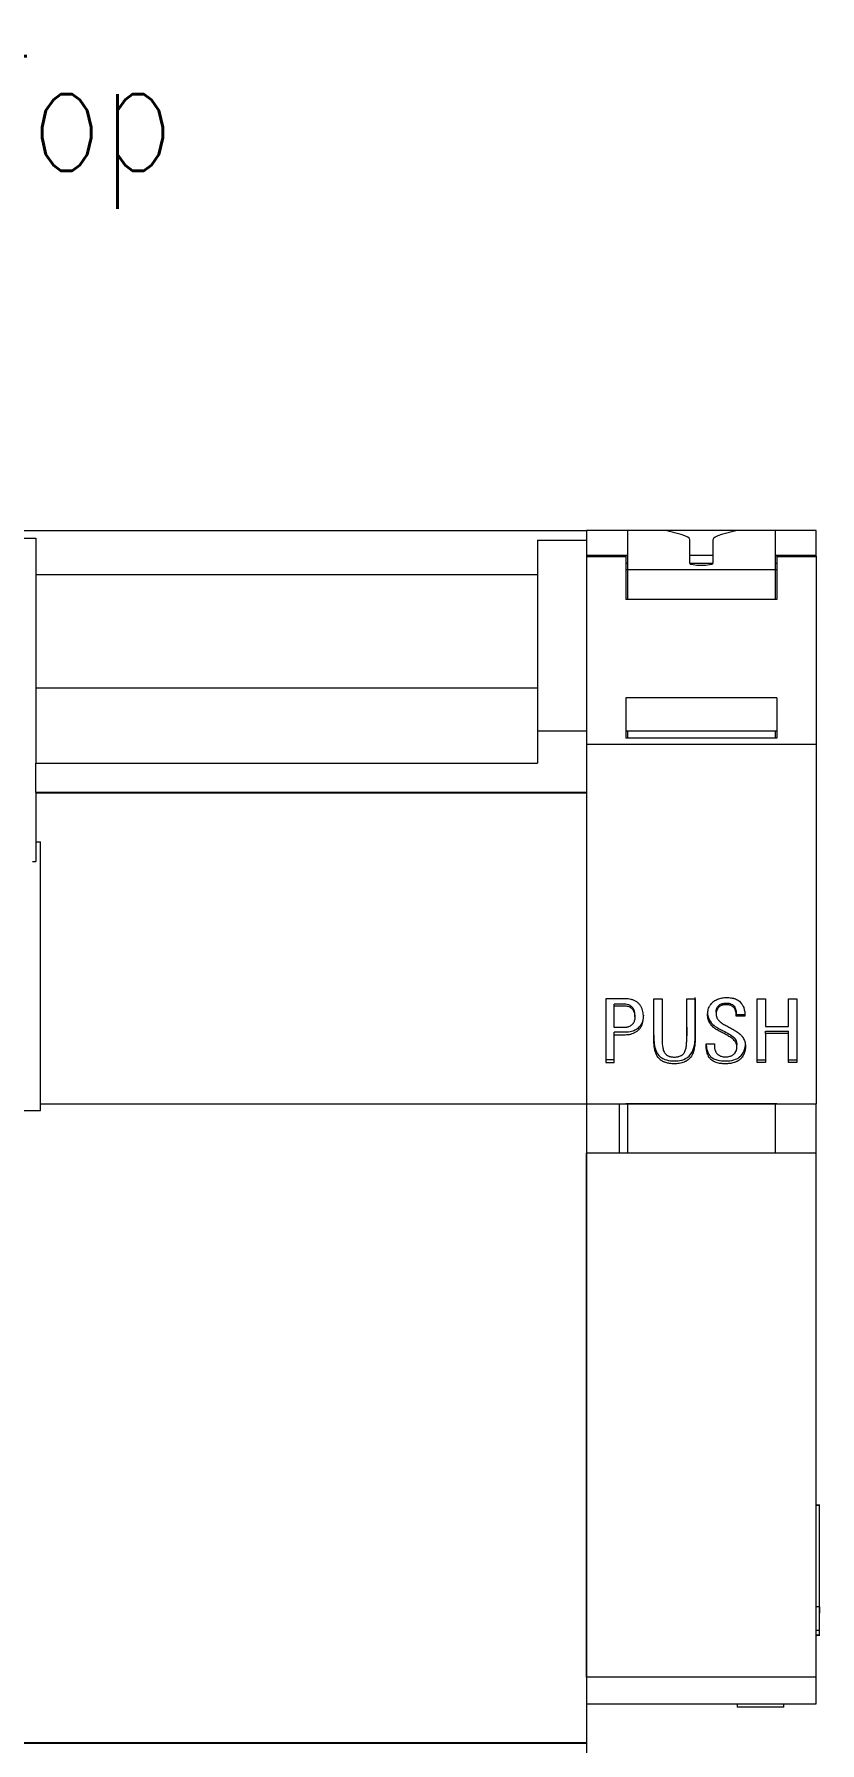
# Model space of a CAD drawing. Header units: millimetres. Extents: x 0 to 594, y 0 to 420.
# Drawn here: x 288.6 to 312.5, y 132.1 to 184.3 of the extents above; entities that cross this region are included whole.
import ezdxf

# ---------------------------------------------------------------- set-up
doc = ezdxf.new("R2010")
doc.units = ezdxf.units.MM
doc.layers.add('1', color=7, linetype='Continuous')
doc.layers.add('106', color=7, linetype='Continuous')
doc.styles.add('latin_extended', font='simplex.shx')

msp = doc.modelspace()

# ---------------------------------------------------------------- linework, layer by layer
at = {"layer": '1', "color": 7, "linetype": 'Continuous', "lineweight": 13}
for p, q in [((255.418, 169.141), (305.418, 169.141)), ((305.418, 169.141), (305.418, 168.841)), ((306.668, 169.141), (305.418, 169.141)), ((306.668, 169.141), (306.668, 167.938)), ((307.868, 169.141), (306.668, 169.141)), ((309.968, 169.141), (307.868, 169.141)), ((307.868, 169.132), (307.868, 169.141)), ((308.3, 169.014), (307.868, 169.132)), ((309.968, 169.132), (309.535, 169.014)), ((311.168, 169.141), (309.968, 169.141)), ((309.968, 169.141), (309.968, 169.132)), ((312.418, 169.141), (311.167, 169.141)), ((311.168, 169.141), (311.168, 167.938)), ((312.418, 168.373), (312.418, 169.141)), ((273.418, 168.903), (288.618, 168.903)), ((288.618, 168.903), (288.618, 167.791)), ((303.918, 168.841), (303.918, 163.027)), ((303.918, 168.841), (305.418, 168.841)), ((305.418, 168.841), (305.418, 163.027)), ((308.568, 168.136), (308.568, 168.855)), ((309.268, 168.855), (309.268, 168.136)), ((306.668, 168.373), (305.418, 168.373)), ((306.618, 168.37), (305.418, 168.37)), ((306.618, 168.358), (306.618, 168.37)), ((306.618, 168.358), (306.618, 167.037)), ((306.618, 168.141), (306.668, 168.141)), ((306.618, 167.949), (306.668, 167.949)), ((306.668, 167.938), (306.668, 167.037)), ((311.168, 167.938), (306.668, 167.938)), ((309.268, 168.373), (308.568, 168.373)), ((308.568, 168.141), (309.268, 168.141)), ((312.418, 168.373), (311.167, 168.373)), ((311.167, 168.141), (311.217, 168.141)), ((311.167, 167.949), (311.217, 167.949)), ((311.168, 167.938), (311.168, 167.037)), ((311.218, 168.358), (311.218, 168.37)), ((312.418, 168.37), (311.218, 168.37)), ((311.218, 168.358), (311.218, 167.037)), ((312.418, 168.37), (312.418, 168.373)), ((312.418, 168.358), (312.418, 168.37)), ((312.418, 168.358), (312.418, 162.618)), ((288.618, 167.791), (288.618, 164.341)), ((288.618, 167.791), (303.917, 167.791)), ((311.218, 167.037), (306.618, 167.037)), ((288.618, 164.341), (288.618, 162.041)), ((288.618, 164.341), (303.917, 164.341)), ((311.218, 164.027), (306.618, 164.027)), ((306.618, 164.027), (306.618, 162.802)), ((311.218, 164.027), (311.218, 162.802)), ((303.918, 163.027), (305.418, 163.027)), ((303.918, 163.027), (303.918, 162.041)), ((305.418, 163.027), (305.418, 162.611)), ((311.218, 163.015), (306.618, 163.015)), ((311.218, 162.802), (306.618, 162.802)), ((306.668, 163.015), (306.668, 162.802)), ((311.168, 163.015), (311.168, 162.802)), ((305.418, 162.618), (305.418, 151.641)), ((305.418, 162.618), (312.418, 162.618)), ((312.418, 162.618), (312.418, 151.641)), ((288.618, 161.141), (288.618, 162.041)), ((288.618, 162.041), (303.918, 162.041)), ((288.618, 161.141), (288.618, 159.641)), ((288.618, 159.641), (288.618, 159.041)), ((288.618, 159.641), (288.764, 159.641)), ((288.618, 159.641), (288.764, 159.641)), ((288.764, 151.641), (288.764, 159.641)), ((288.518, 159.041), (288.618, 159.041)), ((306.001, 154.846), (306.001, 152.901)), ((306.255, 154.629), (306.255, 154.679)), ((306.255, 153.967), (306.255, 154.629)), ((306.889, 154.297), (306.889, 154.356)), ((307.467, 154.846), (307.721, 154.846)), ((308.471, 154.846), (308.725, 154.846)), ((308.471, 154.293), (308.471, 154.352)), ((309.366, 154.446), (309.366, 154.389)), ((309.981, 154.371), (310.247, 154.371)), ((309.982, 154.337), (309.982, 154.395)), ((310.247, 154.312), (310.247, 154.371)), ((310.617, 152.901), (310.617, 154.846)), ((310.617, 154.846), (310.872, 154.846)), ((310.872, 154.846), (310.872, 153.999)), ((311.577, 153.999), (311.577, 154.846)), ((311.577, 154.846), (311.832, 154.846)), ((311.832, 154.846), (311.832, 152.901)), ((306.255, 153.752), (306.255, 153.824)), ((307.467, 153.982), (307.467, 154.049)), ((310.247, 154.312), (309.981, 154.312)), ((310.872, 153.999), (311.577, 153.999)), ((310.872, 153.784), (310.872, 153.856)), ((310.872, 153.856), (311.577, 153.856)), ((311.577, 153.784), (311.577, 153.856)), ((306.255, 152.901), (306.255, 153.752)), ((308.472, 153.644), (308.472, 153.718)), ((309.06, 153.475), (309.315, 153.475)), ((309.313, 153.475), (309.313, 153.435)), ((310.001, 153.366), (310.001, 153.446)), ((310.872, 153.784), (310.872, 152.901)), ((311.577, 153.784), (310.872, 153.784)), ((311.577, 152.901), (311.577, 153.784)), ((306.255, 152.987), (306.001, 152.987)), ((306.001, 152.901), (306.255, 152.901)), ((310.617, 152.987), (310.872, 152.987)), ((310.872, 152.901), (310.617, 152.901)), ((311.577, 152.987), (311.832, 152.987)), ((311.832, 152.901), (311.577, 152.901)), ((273.272, 151.441), (288.764, 151.441)), ((288.764, 151.441), (288.764, 151.641)), ((288.764, 151.641), (305.418, 151.641)), ((288.764, 151.641), (305.418, 151.641)), ((305.418, 151.641), (305.418, 132.141)), ((305.418, 151.641), (306.618, 151.641)), ((305.418, 151.641), (312.418, 151.641)), ((306.418, 150.141), (306.418, 151.641)), ((306.618, 151.641), (306.618, 151.641)), ((308.293, 151.641), (306.618, 151.641)), ((306.668, 151.641), (306.668, 150.141)), ((308.293, 151.641), (308.293, 151.641)), ((309.543, 151.641), (308.293, 151.641)), ((311.218, 151.641), (309.543, 151.641)), ((309.543, 151.641), (309.543, 151.641)), ((311.168, 151.641), (311.168, 150.141)), ((311.218, 151.641), (311.218, 151.641)), ((311.218, 151.641), (312.418, 151.641)), ((312.418, 150.141), (312.418, 151.641)), ((305.418, 134.141), (305.418, 150.141)), ((312.418, 150.141), (305.418, 150.141)), ((312.418, 134.141), (312.418, 150.141)), ((312.53, 139.389), (312.418, 139.389)), ((312.53, 139.384), (312.418, 139.384)), ((312.518, 136.289), (312.418, 136.289)), ((312.518, 135.569), (312.518, 136.289)), ((312.518, 135.569), (312.418, 135.569)), ((312.418, 135.441), (312.53, 135.441)), ((312.418, 135.429), (312.53, 135.429)), ((312.518, 135.529), (312.518, 135.569)), ((312.418, 134.141), (305.418, 134.141)), ((312.418, 133.333), (312.418, 134.141)), ((305.418, 133.333), (312.418, 133.333)), ((310.005, 133.333), (310.005, 133.308)), ((310.006, 133.333), (310.006, 133.282)), ((310.009, 133.333), (310.009, 133.225)), ((310.009, 133.333), (310.009, 133.238)), ((311.428, 133.225), (311.428, 133.333)), ((311.428, 133.238), (311.428, 133.333)), ((311.43, 133.282), (311.43, 133.333)), ((305.418, 132.141), (305.418, 95.851))]:
    msp.add_line(p, q, dxfattribs=at)
at = {"layer": '1', "color": 7, "linetype": 'Continuous', "lineweight": 25}
for p, q in [((305.418, 168.358), (306.618, 168.358)), ((311.218, 168.358), (312.418, 168.358)), ((288.618, 161.141), (305.418, 161.141)), ((285.448, 132.141), (305.418, 132.141))]:
    msp.add_line(p, q, dxfattribs=at)
at = {"layer": '1', "color": 7, "linetype": 'Continuous', "lineweight": 13}
for centre, major_axis, start_param, end_param in [((306.568, 168.855), (2, 0), 0, 0.523599), ((311.268, 168.855), (2, 0), 2.617994, 3.141593), ((308.918, 168.136), (0.35, 0), 3.141593, 6.283185)]:
    msp.add_ellipse(centre, major_axis=major_axis, ratio=0.158384, start_param=start_param, end_param=end_param, dxfattribs=at)
for points, knots in [([(307.465, 153.742), (307.465, 153.67), (307.469, 153.526), (307.504, 153.311), (307.592, 153.127), (307.76, 152.999), (307.969, 152.949), (308.206, 152.947), (308.421, 152.997), (308.607, 153.139), (308.69, 153.33), (308.729, 153.575), (308.724, 153.859), (308.726, 154.218), (308.725, 154.568), (308.725, 154.794), (308.725, 154.89)], [0, 0, 0, 0, 0.062683, 0.126124, 0.188704, 0.233856, 0.299926, 0.362934, 0.43051, 0.478581, 0.555525, 0.603342, 0.695209, 0.802409, 0.916755, 1, 1, 1, 1]), ([(309.315, 153.475), (309.313, 153.453), (309.313, 153.431), (309.314, 153.398), (309.315, 153.387), (309.317, 153.365), (309.318, 153.354), (309.321, 153.332), (309.323, 153.321), (309.328, 153.299), (309.331, 153.289), (309.341, 153.257), (309.35, 153.237), (309.367, 153.208), (309.373, 153.198), (309.387, 153.181), (309.394, 153.172), (309.41, 153.157), (309.418, 153.149), (309.437, 153.135), (309.446, 153.129), (309.466, 153.118), (309.476, 153.112), (309.497, 153.103), (309.507, 153.099), (309.54, 153.088), (309.562, 153.083), (309.596, 153.079), (309.608, 153.078), (309.63, 153.076), (309.642, 153.076), (309.676, 153.077), (309.699, 153.078), (309.744, 153.083), (309.767, 153.087), (309.8, 153.096), (309.811, 153.099), (309.833, 153.107), (309.843, 153.112), (309.863, 153.123), (309.873, 153.129), (309.891, 153.142), (309.909, 153.156), (309.925, 153.172), (309.94, 153.188), (309.947, 153.197), (309.966, 153.225), (309.976, 153.245), (309.988, 153.276), (309.991, 153.287), (309.996, 153.308), (310, 153.33), (310.001, 153.352), (310.001, 153.374), (310.001, 153.386), (309.997, 153.419), (309.993, 153.44), (309.983, 153.472), (309.979, 153.483), (309.97, 153.503), (309.96, 153.523), (309.948, 153.542), (309.935, 153.56), (309.928, 153.569), (309.906, 153.595), (309.89, 153.61), (309.855, 153.638), (309.837, 153.652), (309.799, 153.676), (309.779, 153.688), (309.741, 153.712), (309.721, 153.723), (309.662, 153.757), (309.622, 153.779), (309.542, 153.822), (309.501, 153.842), (309.421, 153.885), (309.381, 153.908), (309.335, 153.94), (309.326, 153.947), (309.308, 153.961), (309.299, 153.968), (309.273, 153.99), (309.256, 154.006), (309.225, 154.039), (309.211, 154.056), (309.191, 154.084), (309.185, 154.093), (309.172, 154.112), (309.167, 154.122), (309.151, 154.152), (309.142, 154.172), (309.127, 154.214), (309.121, 154.236), (309.112, 154.28), (309.109, 154.302), (309.107, 154.347), (309.107, 154.369), (309.109, 154.414), (309.111, 154.436), (309.118, 154.481), (309.123, 154.503), (309.135, 154.546), (309.142, 154.567), (309.156, 154.598), (309.161, 154.608), (309.171, 154.628), (309.177, 154.638), (309.195, 154.667), (309.209, 154.685), (309.231, 154.71), (309.239, 154.718), (309.255, 154.735), (309.263, 154.742), (309.289, 154.765), (309.308, 154.778), (309.346, 154.803), (309.366, 154.814), (309.398, 154.828), (309.408, 154.833), (309.43, 154.841), (309.441, 154.845), (309.473, 154.856), (309.495, 154.862), (309.54, 154.872), (309.562, 154.875), (309.608, 154.881), (309.631, 154.883), (309.7, 154.886), (309.746, 154.884), (309.814, 154.877), (309.836, 154.874), (309.87, 154.868), (309.881, 154.865), (309.904, 154.86), (309.915, 154.856), (309.948, 154.846), (309.969, 154.838), (310, 154.822), (310.01, 154.817), (310.03, 154.805), (310.039, 154.799), (310.068, 154.779), (310.085, 154.764), (310.118, 154.733), (310.133, 154.716), (310.153, 154.688), (310.16, 154.679), (310.172, 154.66), (310.178, 154.65), (310.193, 154.62), (310.201, 154.599), (310.212, 154.567), (310.215, 154.556), (310.221, 154.534), (310.224, 154.523), (310.232, 154.49), (310.236, 154.468), (310.246, 154.402), (310.248, 154.357), (310.247, 154.312)], [0, 0, 0, 0, 0.015625, 0.015625, 0.023438, 0.023438, 0.03125, 0.03125, 0.039062, 0.039062, 0.046875, 0.046875, 0.0625, 0.0625, 0.070313, 0.070313, 0.078125, 0.078125, 0.085938, 0.085938, 0.09375, 0.09375, 0.101563, 0.101563, 0.109375, 0.109375, 0.125, 0.125, 0.132813, 0.132813, 0.140625, 0.140625, 0.15625, 0.15625, 0.171875, 0.171875, 0.179688, 0.179688, 0.1875, 0.1875, 0.195313, 0.195313, 0.203125, 0.210938, 0.210938, 0.21875, 0.21875, 0.234375, 0.234375, 0.242188, 0.242188, 0.25, 0.257813, 0.257813, 0.265625, 0.265625, 0.28125, 0.28125, 0.289063, 0.289063, 0.296875, 0.304688, 0.304688, 0.3125, 0.3125, 0.328125, 0.328125, 0.34375, 0.34375, 0.359375, 0.359375, 0.375, 0.375, 0.40625, 0.40625, 0.4375, 0.4375, 0.46875, 0.46875, 0.476563, 0.476563, 0.484375, 0.484375, 0.5, 0.5, 0.515625, 0.515625, 0.523438, 0.523438, 0.53125, 0.53125, 0.546875, 0.546875, 0.5625, 0.5625, 0.578125, 0.578125, 0.59375, 0.59375, 0.609375, 0.609375, 0.625, 0.625, 0.640625, 0.640625, 0.648438, 0.648438, 0.65625, 0.65625, 0.671875, 0.671875, 0.679688, 0.679688, 0.6875, 0.6875, 0.703125, 0.703125, 0.71875, 0.71875, 0.726563, 0.726563, 0.734375, 0.734375, 0.75, 0.75, 0.765625, 0.765625, 0.78125, 0.78125, 0.8125, 0.8125, 0.828125, 0.828125, 0.835938, 0.835938, 0.84375, 0.84375, 0.859375, 0.859375, 0.867188, 0.867188, 0.875, 0.875, 0.890625, 0.890625, 0.90625, 0.90625, 0.914063, 0.914063, 0.921875, 0.921875, 0.9375, 0.9375, 0.945313, 0.945313, 0.953125, 0.953125, 0.96875, 0.96875, 1, 1, 1, 1]), ([(306.255, 153.752), (306.312, 153.752), (306.368, 153.751), (306.453, 153.752), (306.481, 153.752), (306.538, 153.751), (306.566, 153.751), (306.623, 153.752), (306.651, 153.753), (306.693, 153.758), (306.707, 153.76), (306.735, 153.765), (306.749, 153.768), (306.791, 153.778), (306.818, 153.787), (306.857, 153.803), (306.87, 153.808), (306.895, 153.821), (306.908, 153.828), (306.944, 153.85), (306.967, 153.867), (306.998, 153.894), (307.008, 153.904), (307.028, 153.924), (307.037, 153.935), (307.063, 153.968), (307.078, 153.991), (307.097, 154.028), (307.103, 154.041), (307.113, 154.067), (307.118, 154.08), (307.13, 154.12), (307.136, 154.146), (307.144, 154.201), (307.147, 154.228), (307.149, 154.284), (307.149, 154.312), (307.146, 154.367), (307.143, 154.394), (307.135, 154.448), (307.129, 154.475), (307.118, 154.515), (307.113, 154.529), (307.104, 154.555), (307.098, 154.568), (307.081, 154.606), (307.067, 154.63), (307.043, 154.665), (307.034, 154.676), (307.015, 154.697), (306.995, 154.717), (306.974, 154.735), (306.951, 154.752), (306.939, 154.76), (306.903, 154.782), (306.877, 154.794), (306.837, 154.809), (306.824, 154.814), (306.796, 154.822), (306.782, 154.826), (306.741, 154.835), (306.713, 154.839), (306.628, 154.848), (306.571, 154.847), (306.485, 154.847), (306.457, 154.846), (306.4, 154.846), (306.371, 154.846), (306.286, 154.846), (306.229, 154.846), (306.115, 154.847), (306.058, 154.846), (306.001, 154.846)], [0, 0, 0, 0, 0.0625, 0.0625, 0.09375, 0.09375, 0.125, 0.125, 0.15625, 0.15625, 0.171875, 0.171875, 0.1875, 0.1875, 0.21875, 0.21875, 0.234375, 0.234375, 0.25, 0.25, 0.28125, 0.28125, 0.296875, 0.296875, 0.3125, 0.3125, 0.34375, 0.34375, 0.359375, 0.359375, 0.375, 0.375, 0.40625, 0.40625, 0.4375, 0.4375, 0.46875, 0.46875, 0.5, 0.5, 0.53125, 0.53125, 0.546875, 0.546875, 0.5625, 0.5625, 0.59375, 0.59375, 0.609375, 0.609375, 0.625, 0.640625, 0.640625, 0.65625, 0.65625, 0.6875, 0.6875, 0.703125, 0.703125, 0.71875, 0.71875, 0.75, 0.75, 0.8125, 0.8125, 0.84375, 0.84375, 0.875, 0.875, 0.9375, 0.9375, 1, 1, 1, 1]), ([(306.889, 154.357), (306.889, 154.379), (306.885, 154.436), (306.861, 154.527), (306.796, 154.613), (306.681, 154.685), (306.524, 154.677), (306.378, 154.679), (306.289, 154.679), (306.255, 154.679)], [0, 0, 0, 0, 0.082476, 0.21306, 0.344827, 0.471094, 0.686022, 0.878828, 1, 1, 1, 1]), ([(306.255, 154.629), (306.29, 154.629), (306.325, 154.629), (306.395, 154.629), (306.43, 154.629), (306.483, 154.629), (306.5, 154.629), (306.536, 154.629), (306.553, 154.63), (306.588, 154.63), (306.606, 154.63), (306.641, 154.627), (306.658, 154.625), (306.684, 154.619), (306.692, 154.616), (306.709, 154.61), (306.725, 154.603), (306.74, 154.595), (306.755, 154.585), (306.762, 154.58), (306.783, 154.564), (306.796, 154.552), (306.813, 154.533), (306.819, 154.526), (306.83, 154.512), (306.834, 154.505), (306.848, 154.483), (306.856, 154.468), (306.865, 154.444), (306.868, 154.435), (306.873, 154.419), (306.876, 154.41), (306.881, 154.385), (306.884, 154.369), (306.888, 154.335), (306.889, 154.317), (306.889, 154.283), (306.888, 154.266), (306.885, 154.232), (306.882, 154.215), (306.874, 154.182), (306.869, 154.165), (306.857, 154.133), (306.849, 154.118), (306.835, 154.096), (306.83, 154.089), (306.819, 154.075), (306.813, 154.069), (306.795, 154.05), (306.782, 154.039), (306.753, 154.019), (306.738, 154.01), (306.706, 153.995), (306.689, 153.989), (306.664, 153.982), (306.655, 153.98), (306.638, 153.976), (306.629, 153.975), (306.603, 153.971), (306.586, 153.969), (306.534, 153.966), (306.499, 153.967), (306.429, 153.967), (306.394, 153.967), (306.325, 153.967), (306.29, 153.967), (306.255, 153.967)], [0, 0, 0, 0, 0.0625, 0.0625, 0.125, 0.125, 0.15625, 0.15625, 0.1875, 0.1875, 0.21875, 0.21875, 0.25, 0.25, 0.265625, 0.265625, 0.28125, 0.296875, 0.296875, 0.3125, 0.3125, 0.34375, 0.34375, 0.359375, 0.359375, 0.375, 0.375, 0.40625, 0.40625, 0.421875, 0.421875, 0.4375, 0.4375, 0.46875, 0.46875, 0.5, 0.5, 0.53125, 0.53125, 0.5625, 0.5625, 0.59375, 0.59375, 0.625, 0.625, 0.640625, 0.640625, 0.65625, 0.65625, 0.6875, 0.6875, 0.71875, 0.71875, 0.75, 0.75, 0.765625, 0.765625, 0.78125, 0.78125, 0.8125, 0.8125, 0.875, 0.875, 0.9375, 0.9375, 1, 1, 1, 1]), ([(307.149, 154.351), (307.149, 154.349), (307.148, 154.283), (307.135, 154.166), (307.061, 154.019), (306.953, 153.919), (306.816, 153.851), (306.691, 153.827), (306.578, 153.823), (306.5, 153.824), (306.388, 153.824), (306.311, 153.824), (306.255, 153.824)], [0, 0, 0, 0, 0.005531, 0.170832, 0.297501, 0.418143, 0.533521, 0.671027, 0.726557, 0.81092, 0.863278, 1, 1, 1, 1]), ([(308.725, 154.846), (308.725, 154.748), (308.725, 154.551), (308.725, 154.355), (308.725, 154.208), (308.725, 154.159), (308.725, 154.061), (308.725, 153.963), (308.725, 153.865), (308.725, 153.792), (308.725, 153.767), (308.726, 153.719), (308.726, 153.694), (308.726, 153.621), (308.726, 153.572), (308.721, 153.475), (308.717, 153.426), (308.701, 153.329), (308.691, 153.281), (308.668, 153.211), (308.66, 153.189), (308.639, 153.143), (308.628, 153.121), (308.602, 153.08), (308.588, 153.06), (308.563, 153.031), (308.555, 153.022), (308.537, 153.005), (308.528, 152.997), (308.499, 152.973), (308.478, 152.959), (308.446, 152.94), (308.435, 152.934), (308.412, 152.923), (308.401, 152.918), (308.342, 152.894), (308.293, 152.882), (308.218, 152.871), (308.193, 152.868), (308.142, 152.864), (308.092, 152.862), (308.042, 152.864), (307.992, 152.868), (307.967, 152.871), (307.929, 152.877), (307.917, 152.879), (307.892, 152.884), (307.879, 152.887), (307.843, 152.896), (307.819, 152.904), (307.784, 152.917), (307.772, 152.922), (307.749, 152.933), (307.738, 152.939), (307.706, 152.958), (307.685, 152.972), (307.656, 152.996), (307.647, 153.005), (307.629, 153.022), (307.621, 153.031), (307.597, 153.06), (307.583, 153.08), (307.558, 153.122), (307.547, 153.145), (307.528, 153.19), (307.519, 153.213), (307.505, 153.259), (307.499, 153.283), (307.489, 153.331), (307.485, 153.355), (307.475, 153.428), (307.471, 153.476), (307.466, 153.573), (307.465, 153.622), (307.465, 153.72), (307.466, 153.768), (307.467, 153.866), (307.467, 153.915), (307.467, 154.061), (307.467, 154.159), (307.466, 154.355), (307.467, 154.453), (307.467, 154.65), (307.467, 154.748), (307.467, 154.846)], [0, 0, 0, 0, 0.0625, 0.125, 0.125, 0.15625, 0.15625, 0.1875, 0.21875, 0.21875, 0.234375, 0.234375, 0.25, 0.25, 0.28125, 0.28125, 0.3125, 0.3125, 0.34375, 0.34375, 0.359375, 0.359375, 0.375, 0.375, 0.390625, 0.390625, 0.398437, 0.398437, 0.40625, 0.40625, 0.421875, 0.421875, 0.429687, 0.429687, 0.4375, 0.4375, 0.46875, 0.46875, 0.484375, 0.484375, 0.5, 0.515625, 0.515625, 0.53125, 0.53125, 0.539062, 0.539062, 0.546875, 0.546875, 0.5625, 0.5625, 0.570312, 0.570312, 0.578125, 0.578125, 0.59375, 0.59375, 0.601562, 0.601562, 0.609375, 0.609375, 0.625, 0.625, 0.640625, 0.640625, 0.65625, 0.65625, 0.671875, 0.671875, 0.6875, 0.6875, 0.71875, 0.71875, 0.75, 0.75, 0.78125, 0.78125, 0.8125, 0.8125, 0.875, 0.875, 0.9375, 0.9375, 1, 1, 1, 1]), ([(307.721, 154.846), (307.721, 154.679), (307.721, 154.512), (307.721, 154.179), (307.721, 154.013), (307.721, 153.806), (307.721, 153.764), (307.721, 153.702), (307.721, 153.681), (307.721, 153.64), (307.721, 153.619), (307.722, 153.516), (307.725, 153.433), (307.746, 153.332), (307.751, 153.312), (307.763, 153.272), (307.77, 153.252), (307.783, 153.224), (307.788, 153.215), (307.799, 153.197), (307.804, 153.188), (307.817, 153.172), (307.824, 153.164), (307.839, 153.149), (307.847, 153.142), (307.872, 153.122), (307.89, 153.111), (307.919, 153.097), (307.929, 153.094), (307.949, 153.087), (307.97, 153.081), (307.991, 153.077), (308.012, 153.074), (308.023, 153.073), (308.055, 153.069), (308.097, 153.067), (308.14, 153.069), (308.171, 153.073), (308.182, 153.075), (308.203, 153.079), (308.213, 153.081), (308.244, 153.09), (308.265, 153.097), (308.294, 153.11), (308.303, 153.115), (308.322, 153.125), (308.339, 153.137), (308.356, 153.151), (308.367, 153.162), (308.37, 153.166), (308.377, 153.174), (308.381, 153.178), (308.39, 153.191), (308.395, 153.2), (308.405, 153.218), (308.41, 153.227), (308.423, 153.256), (308.43, 153.275), (308.442, 153.315), (308.447, 153.335), (308.459, 153.395), (308.464, 153.436), (308.47, 153.519), (308.472, 153.601), (308.472, 153.684), (308.471, 153.767), (308.47, 153.808), (308.47, 153.932), (308.47, 154.015), (308.471, 154.181), (308.471, 154.264), (308.471, 154.43), (308.471, 154.513), (308.471, 154.68), (308.471, 154.763), (308.471, 154.846)], [0, 0, 0, 0, 0.125, 0.125, 0.25, 0.25, 0.28125, 0.28125, 0.296875, 0.296875, 0.3125, 0.3125, 0.375, 0.375, 0.390625, 0.390625, 0.40625, 0.40625, 0.414063, 0.414063, 0.421875, 0.421875, 0.429688, 0.429688, 0.4375, 0.4375, 0.453125, 0.453125, 0.460938, 0.460938, 0.46875, 0.476563, 0.476563, 0.484375, 0.484375, 0.5, 0.515625, 0.515625, 0.523438, 0.523438, 0.53125, 0.53125, 0.546875, 0.546875, 0.554688, 0.554688, 0.5625, 0.570313, 0.570313, 0.574219, 0.574219, 0.578125, 0.578125, 0.585938, 0.585938, 0.59375, 0.59375, 0.609375, 0.609375, 0.625, 0.625, 0.65625, 0.65625, 0.6875, 0.71875, 0.71875, 0.75, 0.75, 0.8125, 0.8125, 0.875, 0.875, 0.9375, 0.9375, 1, 1, 1, 1]), ([(309.981, 154.312), (309.982, 154.335), (309.982, 154.357), (309.978, 154.402), (309.974, 154.424), (309.964, 154.468), (309.959, 154.49), (309.946, 154.522), (309.942, 154.532), (309.934, 154.547), (309.931, 154.552), (309.925, 154.561), (309.921, 154.566), (309.911, 154.579), (309.903, 154.588), (309.887, 154.603), (309.877, 154.61), (309.859, 154.623), (309.849, 154.629), (309.828, 154.639), (309.817, 154.644), (309.796, 154.652), (309.785, 154.655), (309.762, 154.66), (309.751, 154.662), (309.717, 154.667), (309.694, 154.667), (309.648, 154.667), (309.625, 154.665), (309.591, 154.66), (309.58, 154.658), (309.557, 154.652), (309.546, 154.648), (309.525, 154.64), (309.514, 154.636), (309.494, 154.625), (309.484, 154.619), (309.465, 154.606), (309.457, 154.599), (309.44, 154.583), (309.433, 154.575), (309.411, 154.548), (309.4, 154.528), (309.386, 154.497), (309.382, 154.486), (309.376, 154.465), (309.373, 154.454), (309.369, 154.432), (309.367, 154.421), (309.366, 154.398), (309.365, 154.387), (309.367, 154.353), (309.371, 154.331), (309.383, 154.288), (309.392, 154.267), (309.409, 154.237), (309.415, 154.228), (309.428, 154.209), (309.435, 154.2), (309.458, 154.175), (309.474, 154.159), (309.509, 154.13), (309.527, 154.117), (309.584, 154.078), (309.624, 154.056), (309.704, 154.012), (309.744, 153.991), (309.824, 153.947), (309.864, 153.924), (309.923, 153.89), (309.943, 153.878), (309.981, 153.854), (310.001, 153.842), (310.057, 153.803), (310.092, 153.775), (310.132, 153.735), (310.139, 153.726), (310.154, 153.709), (310.161, 153.7), (310.181, 153.673), (310.193, 153.654), (310.213, 153.614), (310.222, 153.594), (310.237, 153.552), (310.244, 153.531), (310.259, 153.466), (310.263, 153.422), (310.262, 153.332), (310.257, 153.289), (310.24, 153.225), (310.233, 153.204), (310.217, 153.162), (310.207, 153.142), (310.186, 153.103), (310.174, 153.084), (310.154, 153.058), (310.147, 153.049), (310.133, 153.032), (310.125, 153.023), (310.101, 152.999), (310.084, 152.985), (310.048, 152.959), (310.028, 152.947), (309.998, 152.932), (309.988, 152.927), (309.967, 152.918), (309.956, 152.914), (309.924, 152.902), (309.902, 152.895), (309.858, 152.884), (309.836, 152.88), (309.79, 152.873), (309.768, 152.87), (309.722, 152.866), (309.699, 152.865), (309.653, 152.864), (309.631, 152.864), (309.562, 152.865), (309.517, 152.869), (309.449, 152.881), (309.426, 152.886), (309.382, 152.898), (309.361, 152.906), (309.329, 152.919), (309.318, 152.923), (309.298, 152.934), (309.288, 152.939), (309.259, 152.956), (309.24, 152.969), (309.214, 152.991), (309.206, 152.999), (309.19, 153.015), (309.182, 153.023), (309.162, 153.05), (309.149, 153.068), (309.133, 153.098), (309.128, 153.108), (309.118, 153.128), (309.114, 153.138), (309.102, 153.169), (309.096, 153.19), (309.084, 153.233), (309.08, 153.254), (309.072, 153.298), (309.069, 153.32), (309.062, 153.386), (309.059, 153.431), (309.06, 153.475)], [0, 0, 0, 0, 0.015625, 0.015625, 0.03125, 0.03125, 0.046875, 0.046875, 0.054688, 0.054688, 0.058594, 0.058594, 0.0625, 0.0625, 0.070313, 0.070313, 0.078125, 0.078125, 0.085938, 0.085938, 0.09375, 0.09375, 0.101563, 0.101563, 0.109375, 0.109375, 0.125, 0.125, 0.140625, 0.140625, 0.148438, 0.148438, 0.15625, 0.15625, 0.164063, 0.164063, 0.171875, 0.171875, 0.179688, 0.179688, 0.1875, 0.1875, 0.203125, 0.203125, 0.210938, 0.210938, 0.21875, 0.21875, 0.226563, 0.226563, 0.234375, 0.234375, 0.25, 0.25, 0.265625, 0.265625, 0.273438, 0.273438, 0.28125, 0.28125, 0.296875, 0.296875, 0.3125, 0.3125, 0.34375, 0.34375, 0.375, 0.375, 0.40625, 0.40625, 0.421875, 0.421875, 0.4375, 0.4375, 0.46875, 0.46875, 0.476563, 0.476563, 0.484375, 0.484375, 0.5, 0.5, 0.515625, 0.515625, 0.53125, 0.53125, 0.5625, 0.5625, 0.59375, 0.59375, 0.609375, 0.609375, 0.625, 0.625, 0.640625, 0.640625, 0.648438, 0.648438, 0.65625, 0.65625, 0.671875, 0.671875, 0.6875, 0.6875, 0.695313, 0.695313, 0.703125, 0.703125, 0.71875, 0.71875, 0.734375, 0.734375, 0.75, 0.75, 0.765625, 0.765625, 0.78125, 0.78125, 0.8125, 0.8125, 0.828125, 0.828125, 0.84375, 0.84375, 0.851563, 0.851563, 0.859375, 0.859375, 0.875, 0.875, 0.882813, 0.882813, 0.890625, 0.890625, 0.90625, 0.90625, 0.914063, 0.914063, 0.921875, 0.921875, 0.9375, 0.9375, 0.953125, 0.953125, 0.96875, 0.96875, 1, 1, 1, 1]), ([(309.107, 154.41), (309.108, 154.359), (309.126, 154.235), (309.222, 154.097), (309.382, 153.968), (309.567, 153.883), (309.764, 153.773), (309.941, 153.663), (309.999, 153.527), (310.001, 153.451), (310.001, 153.443)], [0, 0, 0, 0, 0.110629, 0.27288, 0.350884, 0.550511, 0.698679, 0.835821, 0.983397, 1, 1, 1, 1]), ([(309.366, 154.441), (309.365, 154.47), (309.377, 154.551), (309.441, 154.652), (309.557, 154.708), (309.673, 154.72), (309.806, 154.709), (309.93, 154.635), (309.974, 154.501), (309.984, 154.417), (309.981, 154.371)], [0, 0, 0, 0, 0.091943, 0.246409, 0.342006, 0.465263, 0.584285, 0.7327, 0.862193, 1, 1, 1, 1]), ([(308.47, 153.981), (308.47, 153.933), (308.47, 153.845), (308.472, 153.758), (308.472, 153.719)], [0, 0, 0, 0, 0.551266, 1, 1, 1, 1]), ([(309.062, 153.474), (309.063, 153.458), (309.069, 153.391), (309.087, 153.285), (309.134, 153.171), (309.226, 153.047), (309.409, 152.962), (309.658, 152.944), (309.887, 152.965), (310.118, 153.069), (310.239, 153.257), (310.263, 153.406), (310.263, 153.461)], [0, 0, 0, 0, 0.028196, 0.116335, 0.182858, 0.237844, 0.373429, 0.497539, 0.645186, 0.745121, 0.905877, 1, 1, 1, 1]), ([(312.518, 136.287), (312.518, 136.242), (312.518, 136.159), (312.518, 136.094), (312.518, 136.1), (312.518, 136.138), (312.518, 136.329), (312.518, 136.59), (312.518, 136.8), (312.518, 137.002), (312.518, 137.276), (312.518, 137.709), (312.518, 138.251), (312.518, 138.749), (312.518, 139.13), (312.518, 139.327), (312.518, 139.38), (312.518, 139.384), (312.518, 139.384)], [0, 0, 0, 0, 0.054641, 0.126118, 0.172227, 0.220356, 0.248405, 0.27268, 0.324718, 0.429257, 0.509164, 0.596641, 0.657032, 0.744229, 0.808301, 0.900182, 0.98387, 1, 1, 1, 1]), ([(312.518, 135.441), (312.518, 135.441), (312.518, 135.46), (312.518, 135.509), (312.518, 135.569)], [0, 0, 0, 0, 0.3187, 1, 1, 1, 1]), ([(310.009, 133.239), (310.009, 133.239), (310.011, 133.239), (310.035, 133.238), (310.155, 133.238), (310.328, 133.238), (310.558, 133.238), (310.805, 133.238), (311.018, 133.238), (311.191, 133.238), (311.332, 133.238), (311.416, 133.239), (311.428, 133.239), (311.428, 133.239)], [0, 0, 0, 0, 0.012846, 0.075356, 0.16912, 0.262885, 0.387904, 0.575434, 0.700453, 0.762963, 0.887982, 0.950492, 1, 1, 1, 1])]:
    msp.add_open_spline(points, degree=3, knots=knots, dxfattribs=at)

# ---------------------------------------------------------------- texts
at = {"layer": '106', "color": 7, "linetype": 'Continuous', "lineweight": 18, "insert": (271.439, 178.951), "char_height": 3.5, "attachment_point": 7, "line_spacing_factor": 0.963855, "style": 'latin_extended'}
msp.add_mtext('\\W0.7668;Oben / Top', dxfattribs=at)

doc.saveas('drawing.dxf')
